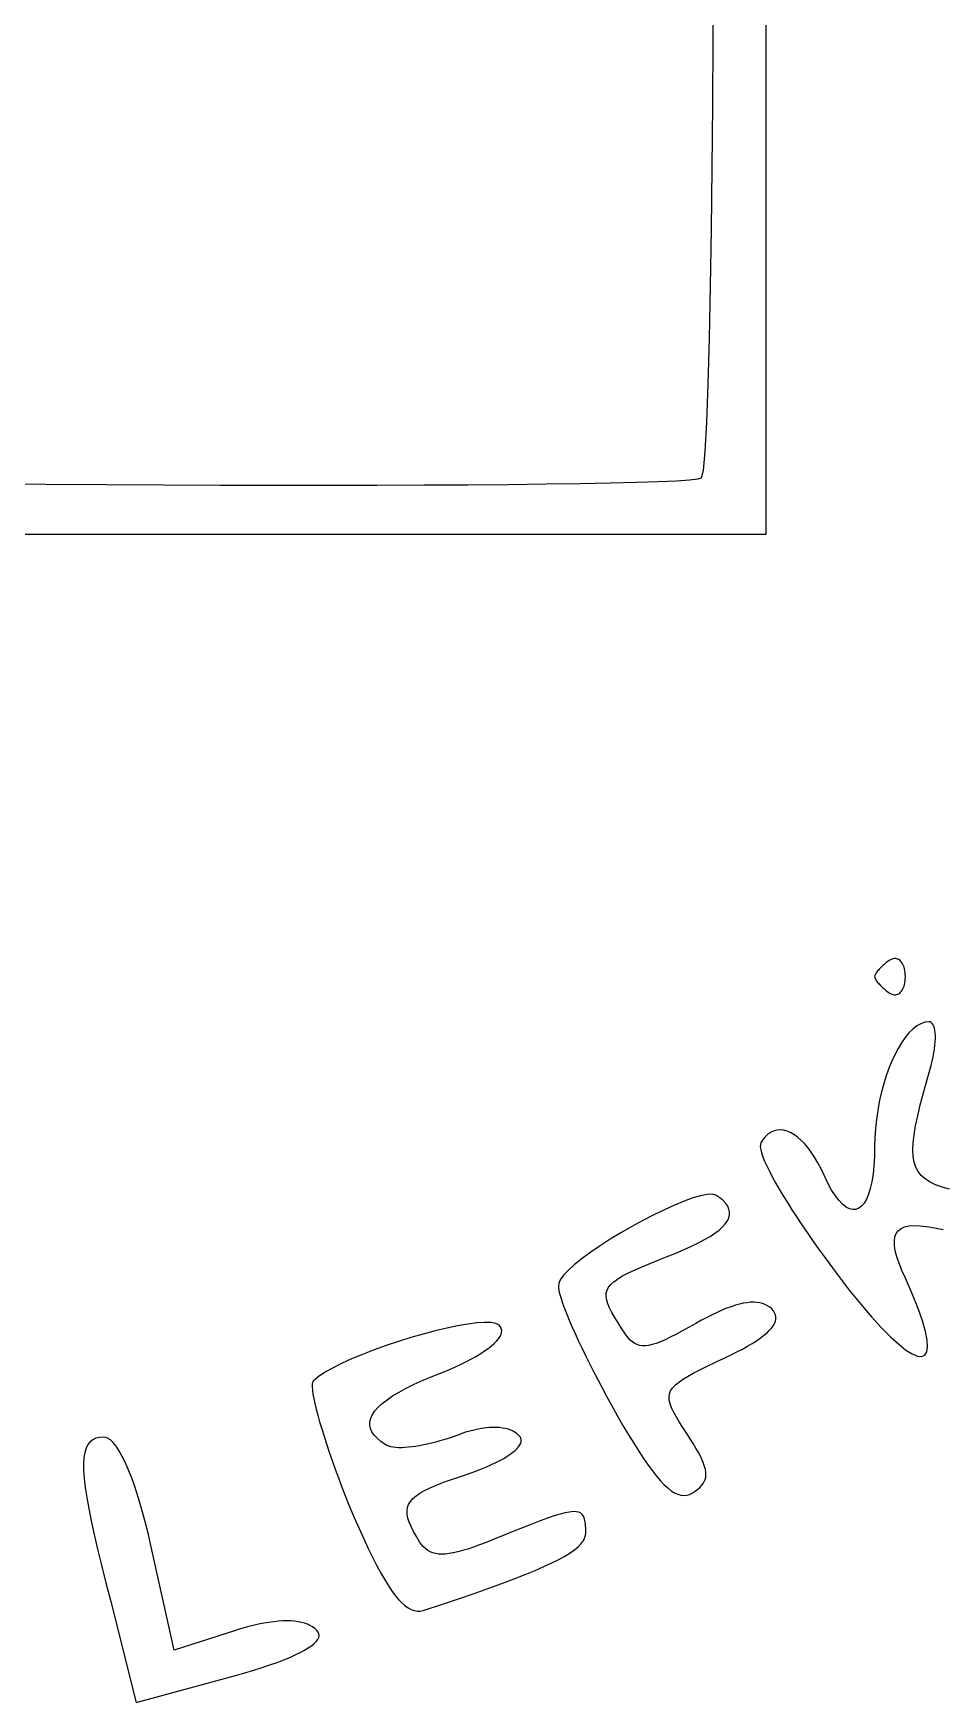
# Model space of a CAD drawing. Header units: metres. Extents: x -108.8 to -17.6, y -35.7 to 35.8.
# Drawn here: x -86.3 to -79.19, y -16.85 to -3.81 of the extents above; entities that cross this region are included whole.
import ezdxf

# ---------------------------------------------------------------- set-up
doc = ezdxf.new("R2010")
doc.units = ezdxf.units.M

msp = doc.modelspace()

# ---------------------------------------------------------------- linework, layer by layer
for p, q in [((-80.5711, -4.01212), (-80.5852, -0.315002)), ((-80.9872, -3.35629), (-80.9891, -3.86218)), ((-80.9891, -3.86218), (-80.9925, -4.36795)), ((-80.5711, -7.72333), (-80.5711, -4.01212)), ((-80.9925, -4.36795), (-80.9971, -4.86374)), ((-80.9971, -4.86374), (-81.0031, -5.33968)), ((-81.0031, -5.33968), (-81.0104, -5.78589)), ((-81.0104, -5.78589), (-81.0189, -6.19249)), ((-81.0189, -6.19249), (-81.0286, -6.54962)), ((-81.0286, -6.54962), (-81.0396, -6.8474)), ((-81.0396, -6.8474), (-81.0516, -7.07596)), ((-81.0516, -7.07596), (-81.0648, -7.2254)), ((-81.1709, -7.30154), (-81.2737, -7.30843)), ((-81.1055, -7.29404), (-81.1709, -7.30154)), ((-81.0791, -7.28589), (-81.1055, -7.29404)), ((-81.0648, -7.2254), (-81.0791, -7.28589)), ((-86.2032, -7.33542), (-86.6842, -7.33214)), ((-85.7336, -7.33806), (-86.2032, -7.33542)), ((-85.2772, -7.34007), (-85.7336, -7.33806)), ((-84.8355, -7.34145), (-85.2772, -7.34007)), ((-84.4102, -7.34219), (-84.8355, -7.34145)), ((-84.0028, -7.3423), (-84.4102, -7.34219)), ((-83.615, -7.34177), (-84.0028, -7.3423)), ((-83.2485, -7.34061), (-83.615, -7.34177)), ((-82.9047, -7.33881), (-83.2485, -7.34061)), ((-82.5854, -7.33636), (-82.9047, -7.33881)), ((-82.2922, -7.3333), (-82.5854, -7.33636)), ((-82.0267, -7.32959), (-82.2922, -7.3333)), ((-81.7904, -7.32526), (-82.0267, -7.32959)), ((-81.5851, -7.32028), (-81.7904, -7.32526)), ((-81.4124, -7.31467), (-81.5851, -7.32028)), ((-81.2737, -7.30843), (-81.4124, -7.31467)), ((-86.9634, -7.72333), (-80.5711, -7.72333)), ((-79.645, -11.0803), (-79.653, -11.0873)), ((-79.6367, -11.0734), (-79.645, -11.0803)), ((-79.6284, -11.0666), (-79.6367, -11.0734)), ((-79.62, -11.06), (-79.6284, -11.0666)), ((-79.6115, -11.0536), (-79.62, -11.06)), ((-79.6011, -11.0479), (-79.6115, -11.0536)), ((-79.5909, -11.0438), (-79.6011, -11.0479)), ((-79.5809, -11.041), (-79.5909, -11.0438)), ((-79.5712, -11.0397), (-79.5809, -11.041)), ((-79.5619, -11.0397), (-79.5712, -11.0397)), ((-79.553, -11.041), (-79.5619, -11.0397)), ((-79.5445, -11.0436), (-79.553, -11.041)), ((-79.5364, -11.0475), (-79.5445, -11.0436)), ((-79.5287, -11.0526), (-79.5364, -11.0475)), ((-79.5216, -11.0588), (-79.5287, -11.0526)), ((-79.515, -11.0663), (-79.5216, -11.0588)), ((-79.5089, -11.0749), (-79.515, -11.0663)), ((-79.5035, -11.0846), (-79.5089, -11.0749)), ((-79.4986, -11.0953), (-79.5035, -11.0846)), ((-79.724, -11.1761), (-79.7244, -11.1806)), ((-79.7244, -11.1806), (-79.724, -11.185)), ((-79.7228, -11.1713), (-79.724, -11.1761)), ((-79.724, -11.185), (-79.7228, -11.1898)), ((-79.7208, -11.1661), (-79.7228, -11.1713)), ((-79.7228, -11.1898), (-79.7208, -11.195)), ((-79.7181, -11.1606), (-79.7208, -11.1661)), ((-79.7208, -11.195), (-79.7181, -11.2005)), ((-79.7147, -11.1548), (-79.7181, -11.1606)), ((-79.7181, -11.2005), (-79.7147, -11.2063)), ((-79.7107, -11.1487), (-79.7147, -11.1548)), ((-79.7147, -11.2063), (-79.7107, -11.2124)), ((-79.7061, -11.1424), (-79.7107, -11.1487)), ((-79.7107, -11.2124), (-79.7061, -11.2188)), ((-79.701, -11.1358), (-79.7061, -11.1424)), ((-79.6953, -11.1292), (-79.701, -11.1358)), ((-79.6892, -11.1223), (-79.6953, -11.1292)), ((-79.6826, -11.1154), (-79.6892, -11.1223)), ((-79.6757, -11.1084), (-79.6826, -11.1154)), ((-79.6684, -11.1014), (-79.6757, -11.1084)), ((-79.6608, -11.0943), (-79.6684, -11.1014)), ((-79.653, -11.0873), (-79.6608, -11.0943)), ((-79.4945, -11.1071), (-79.4986, -11.0953)), ((-79.491, -11.1199), (-79.4945, -11.1071)), ((-79.4882, -11.1337), (-79.491, -11.1199)), ((-79.4862, -11.1484), (-79.4882, -11.1337)), ((-79.4882, -11.2274), (-79.4862, -11.2127)), ((-79.485, -11.164), (-79.4862, -11.1484)), ((-79.4862, -11.2127), (-79.485, -11.1971)), ((-79.4845, -11.1806), (-79.485, -11.164)), ((-79.485, -11.1971), (-79.4845, -11.1806)), ((-79.7061, -11.2188), (-79.701, -11.2253)), ((-79.701, -11.2253), (-79.6953, -11.2319)), ((-79.6953, -11.2319), (-79.6892, -11.2388)), ((-79.6892, -11.2388), (-79.6826, -11.2457)), ((-79.6826, -11.2457), (-79.6757, -11.2527)), ((-79.6757, -11.2527), (-79.6684, -11.2597)), ((-79.6684, -11.2597), (-79.6608, -11.2668)), ((-79.6608, -11.2668), (-79.653, -11.2738)), ((-79.653, -11.2738), (-79.645, -11.2808)), ((-79.645, -11.2808), (-79.6367, -11.2877)), ((-79.6367, -11.2877), (-79.6284, -11.2945)), ((-79.6284, -11.2945), (-79.62, -11.3011)), ((-79.62, -11.3011), (-79.6115, -11.3076)), ((-79.6115, -11.3076), (-79.6011, -11.3132)), ((-79.6011, -11.3132), (-79.5909, -11.3173)), ((-79.5909, -11.3173), (-79.5809, -11.3201)), ((-79.5809, -11.3201), (-79.5712, -11.3214)), ((-79.5712, -11.3214), (-79.5619, -11.3214)), ((-79.5619, -11.3214), (-79.553, -11.3201)), ((-79.553, -11.3201), (-79.5445, -11.3175)), ((-79.5445, -11.3175), (-79.5364, -11.3136)), ((-79.5364, -11.3136), (-79.5287, -11.3085)), ((-79.5287, -11.3085), (-79.5216, -11.3023)), ((-79.5216, -11.3023), (-79.515, -11.2948)), ((-79.515, -11.2948), (-79.5089, -11.2862)), ((-79.5089, -11.2862), (-79.5035, -11.2765)), ((-79.5035, -11.2765), (-79.4986, -11.2658)), ((-79.4986, -11.2658), (-79.4945, -11.254)), ((-79.4945, -11.254), (-79.491, -11.2412)), ((-79.491, -11.2412), (-79.4882, -11.2274)), ((-79.4264, -11.5899), (-79.4565, -11.62)), ((-79.3956, -11.5658), (-79.4264, -11.5899)), ((-79.3644, -11.548), (-79.3956, -11.5658)), ((-79.3328, -11.5371), (-79.3644, -11.548)), ((-79.3011, -11.5333), (-79.3328, -11.5371)), ((-79.291, -11.5348), (-79.3011, -11.5333)), ((-79.2821, -11.5391), (-79.291, -11.5348)), ((-79.2742, -11.5462), (-79.2821, -11.5391)), ((-79.2673, -11.5559), (-79.2742, -11.5462)), ((-79.2616, -11.5682), (-79.2673, -11.5559)), ((-79.257, -11.5829), (-79.2616, -11.5682)), ((-79.2536, -11.5999), (-79.257, -11.5829)), ((-79.2512, -11.6191), (-79.2536, -11.5999)), ((-79.5143, -11.6964), (-79.5415, -11.7419)), ((-79.4859, -11.6556), (-79.5143, -11.6964)), ((-79.4565, -11.62), (-79.4859, -11.6556)), ((-79.2568, -11.745), (-79.2534, -11.7162)), ((-79.2534, -11.7162), (-79.2511, -11.6891)), ((-79.25, -11.6405), (-79.2512, -11.6191)), ((-79.2511, -11.6891), (-79.25, -11.6639)), ((-79.25, -11.6639), (-79.25, -11.6405)), ((-79.5921, -11.8455), (-79.6151, -11.9028)), ((-79.5676, -11.7918), (-79.5921, -11.8455)), ((-79.5415, -11.7419), (-79.5676, -11.7918)), ((-79.2828, -11.8749), (-79.2745, -11.8404)), ((-79.2745, -11.8404), (-79.2674, -11.8072)), ((-79.2674, -11.8072), (-79.2615, -11.7753)), ((-79.2615, -11.7753), (-79.2568, -11.745)), ((-79.6364, -11.9631), (-79.6557, -12.0261)), ((-79.6151, -11.9028), (-79.6364, -11.9631)), ((-79.3431, -12.0882), (-79.3152, -11.9849)), ((-79.3152, -11.9849), (-79.3031, -11.9472)), ((-79.3031, -11.9472), (-79.2923, -11.9105)), ((-79.2923, -11.9105), (-79.2828, -11.8749)), ((-79.673, -12.0913), (-79.688, -12.1584)), ((-79.6557, -12.0261), (-79.673, -12.0913)), ((-79.3674, -12.1824), (-79.3431, -12.0882)), ((-79.7007, -12.2269), (-79.7109, -12.2964)), ((-79.688, -12.1584), (-79.7007, -12.2269)), ((-79.3878, -12.2681), (-79.3674, -12.1824)), ((-80.5105, -12.3855), (-80.5336, -12.3955)), ((-80.4863, -12.3798), (-80.5105, -12.3855)), ((-80.4613, -12.3784), (-80.4863, -12.3798)), ((-80.4355, -12.3812), (-80.4613, -12.3784)), ((-80.4092, -12.3882), (-80.4355, -12.3812)), ((-80.3824, -12.3994), (-80.4092, -12.3882)), ((-79.7183, -12.3666), (-79.7229, -12.4369)), ((-79.7109, -12.2964), (-79.7183, -12.3666)), ((-79.4162, -12.4157), (-79.4042, -12.3457)), ((-79.4042, -12.3457), (-79.3878, -12.2681)), ((-80.6178, -12.4918), (-80.6183, -12.5094)), ((-80.6183, -12.5094), (-80.615, -12.5314)), ((-80.6134, -12.4788), (-80.6178, -12.4918)), ((-80.5957, -12.4514), (-80.6134, -12.4788)), ((-80.5764, -12.4284), (-80.5957, -12.4514)), ((-80.5556, -12.4097), (-80.5764, -12.4284)), ((-80.5336, -12.3955), (-80.5556, -12.4097)), ((-80.3552, -12.4147), (-80.3824, -12.3994)), ((-80.3279, -12.4341), (-80.3552, -12.4147)), ((-80.3006, -12.4575), (-80.3279, -12.4341)), ((-80.2733, -12.485), (-80.3006, -12.4575)), ((-80.2463, -12.5165), (-80.2733, -12.485)), ((-80.2197, -12.5519), (-80.2463, -12.5165)), ((-79.7244, -12.507), (-79.7259, -12.5863)), ((-79.7229, -12.4369), (-79.7244, -12.507)), ((-79.4264, -12.535), (-79.4237, -12.4787)), ((-79.4237, -12.4787), (-79.4162, -12.4157)), ((-80.615, -12.5314), (-80.6081, -12.5577)), ((-80.6081, -12.5577), (-80.5978, -12.5879)), ((-80.5978, -12.5879), (-80.5841, -12.6219)), ((-80.5841, -12.6219), (-80.5672, -12.6594)), ((-80.1935, -12.5913), (-80.2197, -12.5519)), ((-80.168, -12.6346), (-80.1935, -12.5913)), ((-80.1433, -12.6818), (-80.168, -12.6346)), ((-79.7259, -12.5863), (-79.7302, -12.6589)), ((-79.424, -12.5852), (-79.4264, -12.535)), ((-79.4165, -12.6298), (-79.424, -12.5852)), ((-79.4034, -12.6693), (-79.4165, -12.6298)), ((-80.5672, -12.6594), (-80.5473, -12.7003)), ((-80.5473, -12.7003), (-80.5244, -12.7442)), ((-80.5244, -12.7442), (-80.4988, -12.791)), ((-80.1195, -12.7328), (-80.1433, -12.6818)), ((-80.0899, -12.7943), (-80.1195, -12.7328)), ((-79.7371, -12.7247), (-79.7466, -12.7838)), ((-79.7302, -12.6589), (-79.7371, -12.7247)), ((-79.3846, -12.7041), (-79.4034, -12.6693)), ((-79.3599, -12.7347), (-79.3846, -12.7041)), ((-79.329, -12.7616), (-79.3599, -12.7347)), ((-79.2917, -12.7854), (-79.329, -12.7616)), ((-81.1454, -12.9098), (-81.2136, -12.9345)), ((-81.0851, -12.892), (-81.1454, -12.9098)), ((-81.0341, -12.8818), (-81.0851, -12.892)), ((-80.994, -12.8802), (-81.0341, -12.8818)), ((-80.9662, -12.888), (-80.994, -12.8802)), ((-80.935, -12.9093), (-80.9662, -12.888)), ((-80.9091, -12.9308), (-80.935, -12.9093)), ((-80.4988, -12.791), (-80.4705, -12.8404)), ((-80.4705, -12.8404), (-80.4397, -12.8923)), ((-80.4397, -12.8923), (-80.4065, -12.9464)), ((-80.0605, -12.8476), (-80.0899, -12.7943)), ((-80.0313, -12.8929), (-80.0605, -12.8476)), ((-80.0026, -12.9301), (-80.0313, -12.8929)), ((-79.7724, -12.8811), (-79.7886, -12.9193)), ((-79.7584, -12.836), (-79.7724, -12.8811)), ((-79.7466, -12.7838), (-79.7584, -12.836)), ((-79.2477, -12.8064), (-79.2917, -12.7854)), ((-79.1969, -12.8252), (-79.2477, -12.8064)), ((-79.1389, -12.8423), (-79.1969, -12.8252)), ((-81.4512, -13.042), (-81.5365, -13.0862)), ((-81.368, -13.0014), (-81.4512, -13.042)), ((-81.2883, -12.9653), (-81.368, -13.0014)), ((-81.2136, -12.9345), (-81.2883, -12.9653)), ((-80.8884, -12.9525), (-80.9091, -12.9308)), ((-80.8731, -12.9745), (-80.8884, -12.9525)), ((-80.863, -12.9967), (-80.8731, -12.9745)), ((-80.8646, -13.065), (-80.8588, -13.042)), ((-80.8583, -13.0192), (-80.863, -12.9967)), ((-80.8588, -13.042), (-80.8583, -13.0192)), ((-80.4065, -12.9464), (-80.3711, -13.0024)), ((-80.3711, -13.0024), (-80.3336, -13.0602)), ((-79.9745, -12.9594), (-80.0026, -12.9301)), ((-79.9471, -12.9809), (-79.9745, -12.9594)), ((-79.9206, -12.9947), (-79.9471, -12.9809)), ((-79.8951, -13.0008), (-79.9206, -12.9947)), ((-79.8708, -12.9993), (-79.8951, -13.0008)), ((-79.8479, -12.9903), (-79.8708, -12.9993)), ((-79.8264, -12.9739), (-79.8479, -12.9903)), ((-79.8066, -12.9502), (-79.8264, -12.9739)), ((-79.7886, -12.9193), (-79.8066, -12.9502)), ((-81.6224, -13.1332), (-81.7074, -13.1822)), ((-81.5365, -13.0862), (-81.6224, -13.1332)), ((-80.9731, -13.1849), (-80.9408, -13.1603)), ((-80.9408, -13.1603), (-80.9138, -13.136)), ((-80.9138, -13.136), (-80.8921, -13.112)), ((-80.8921, -13.112), (-80.8757, -13.0883)), ((-80.8757, -13.0883), (-80.8646, -13.065)), ((-80.3336, -13.0602), (-80.2942, -13.1195)), ((-80.2942, -13.1195), (-80.2529, -13.1802)), ((-79.5559, -13.188), (-79.5399, -13.1662)), ((-79.5399, -13.1662), (-79.5181, -13.149)), ((-79.5181, -13.149), (-79.4902, -13.1366)), ((-79.4902, -13.1366), (-79.4561, -13.1287)), ((-79.4561, -13.1287), (-79.4158, -13.1254)), ((-79.4158, -13.1254), (-79.3691, -13.1266)), ((-79.3691, -13.1266), (-79.3159, -13.1323)), ((-79.3159, -13.1323), (-79.2561, -13.1425)), ((-79.2561, -13.1425), (-79.1895, -13.157)), ((-81.8692, -13.283), (-81.9429, -13.3332)), ((-81.7902, -13.2324), (-81.8692, -13.283)), ((-81.7074, -13.1822), (-81.7902, -13.2324)), ((-81.2139, -13.3136), (-81.1551, -13.2871)), ((-81.1551, -13.2871), (-81.1017, -13.261)), ((-81.1017, -13.261), (-81.0535, -13.2353)), ((-81.0535, -13.2353), (-81.0107, -13.2099)), ((-81.0107, -13.2099), (-80.9731, -13.1849)), ((-80.2529, -13.1802), (-80.21, -13.2419)), ((-80.21, -13.2419), (-80.1655, -13.3045)), ((-79.5705, -13.246), (-79.5661, -13.2146)), ((-79.5694, -13.2822), (-79.5705, -13.246)), ((-79.5629, -13.3233), (-79.5694, -13.2822)), ((-79.5661, -13.2146), (-79.5559, -13.188)), ((-82.0689, -13.429), (-82.1182, -13.4729)), ((-82.01, -13.3821), (-82.0689, -13.429)), ((-81.9429, -13.3332), (-82.01, -13.3821)), ((-81.5551, -13.4523), (-81.4931, -13.4263)), ((-81.4931, -13.4263), (-81.4239, -13.3982)), ((-81.4239, -13.3982), (-81.3472, -13.3678)), ((-81.3472, -13.3678), (-81.2779, -13.3405)), ((-81.2779, -13.3405), (-81.2139, -13.3136)), ((-80.1655, -13.3045), (-80.1195, -13.3678)), ((-80.1195, -13.3678), (-80.0184, -13.5052)), ((-79.551, -13.3693), (-79.5629, -13.3233)), ((-79.5339, -13.4202), (-79.551, -13.3693)), ((-79.5117, -13.4761), (-79.5339, -13.4202)), ((-82.1822, -13.549), (-82.1939, -13.5794)), ((-82.1565, -13.5132), (-82.1822, -13.549)), ((-82.1182, -13.4729), (-82.1565, -13.5132)), ((-81.7869, -13.5858), (-81.764, -13.5644)), ((-81.764, -13.5644), (-81.735, -13.5432)), ((-81.735, -13.5432), (-81.6999, -13.5217)), ((-81.6999, -13.5217), (-81.6583, -13.4996)), ((-81.6583, -13.4996), (-81.6101, -13.4766)), ((-81.6101, -13.4766), (-81.5551, -13.4523)), ((-80.0184, -13.5052), (-79.9227, -13.6297)), ((-79.4845, -13.5371), (-79.5117, -13.4761)), ((-79.4288, -13.6631), (-79.4845, -13.5371)), ((-82.1939, -13.5794), (-82.1964, -13.5927)), ((-82.1964, -13.5927), (-82.1958, -13.6113)), ((-82.1958, -13.6113), (-82.192, -13.6347)), ((-82.192, -13.6347), (-82.1852, -13.6629)), ((-82.1852, -13.6629), (-82.1756, -13.6954)), ((-82.1756, -13.6954), (-82.1633, -13.7321)), ((-81.8226, -13.6798), (-81.8217, -13.6543)), ((-81.8185, -13.7072), (-81.8226, -13.6798)), ((-81.8217, -13.6543), (-81.8156, -13.6304)), ((-81.8156, -13.6304), (-81.8041, -13.6077)), ((-81.8041, -13.6077), (-81.7869, -13.5858)), ((-79.9227, -13.6297), (-79.8327, -13.741)), ((-79.3842, -13.7743), (-79.4288, -13.6631)), ((-82.1633, -13.7321), (-82.1484, -13.7726)), ((-82.1484, -13.7726), (-82.1311, -13.8167)), ((-82.1311, -13.8167), (-82.1115, -13.8641)), ((-81.8096, -13.7369), (-81.8185, -13.7072)), ((-81.7961, -13.7692), (-81.8096, -13.7369)), ((-81.7781, -13.8046), (-81.7961, -13.7692)), ((-81.756, -13.8433), (-81.7781, -13.8046)), ((-80.9948, -13.8223), (-81.0355, -13.8429)), ((-80.9555, -13.8036), (-80.9948, -13.8223)), ((-80.9177, -13.7869), (-80.9555, -13.8036)), ((-80.8814, -13.7722), (-80.9177, -13.7869)), ((-80.8466, -13.7594), (-80.8814, -13.7722)), ((-80.8132, -13.7486), (-80.8466, -13.7594)), ((-80.7814, -13.7397), (-80.8132, -13.7486)), ((-80.751, -13.7329), (-80.7814, -13.7397)), ((-80.7221, -13.7281), (-80.751, -13.7329)), ((-80.6947, -13.7253), (-80.7221, -13.7281)), ((-80.6688, -13.7245), (-80.6947, -13.7253)), ((-80.6443, -13.7258), (-80.6688, -13.7245)), ((-80.6214, -13.7292), (-80.6443, -13.7258)), ((-80.5999, -13.7346), (-80.6214, -13.7292)), ((-80.5799, -13.742), (-80.5999, -13.7346)), ((-80.5614, -13.7516), (-80.5799, -13.742)), ((-80.5443, -13.7632), (-80.5614, -13.7516)), ((-80.5288, -13.777), (-80.5443, -13.7632)), ((-80.5156, -13.792), (-80.5288, -13.777)), ((-80.5059, -13.8075), (-80.5156, -13.792)), ((-80.4995, -13.8233), (-80.5059, -13.8075)), ((-80.4965, -13.8396), (-80.4995, -13.8233)), ((-79.8327, -13.741), (-79.7487, -13.8392)), ((-79.3504, -13.8709), (-79.3842, -13.7743)), ((-83.159, -13.9482), (-83.253, -13.9732)), ((-83.0686, -13.9266), (-83.159, -13.9482)), ((-82.9833, -13.9087), (-83.0686, -13.9266)), ((-82.9045, -13.895), (-82.9833, -13.9087)), ((-82.8337, -13.8858), (-82.9045, -13.895)), ((-82.7724, -13.8817), (-82.8337, -13.8858)), ((-82.722, -13.8831), (-82.7724, -13.8817)), ((-82.6839, -13.8904), (-82.722, -13.8831)), ((-82.6595, -13.904), (-82.6839, -13.8904)), ((-82.6488, -13.9171), (-82.6595, -13.904)), ((-82.6421, -13.931), (-82.6488, -13.9171)), ((-82.6392, -13.9457), (-82.6421, -13.931)), ((-82.64, -13.9611), (-82.6392, -13.9457)), ((-82.1115, -13.8641), (-82.0898, -13.9146)), ((-82.0898, -13.9146), (-82.0661, -13.9678)), ((-81.7299, -13.8857), (-81.756, -13.8433)), ((-81.7, -13.9322), (-81.7299, -13.8857)), ((-81.6833, -13.9584), (-81.7, -13.9322)), ((-81.2306, -13.9509), (-81.2786, -13.9764)), ((-81.1783, -13.9221), (-81.2306, -13.9509)), ((-81.1214, -13.8899), (-81.1783, -13.9221)), ((-81.0777, -13.8654), (-81.1214, -13.8899)), ((-81.0355, -13.8429), (-81.0777, -13.8654)), ((-80.5683, -13.9656), (-80.5482, -13.9463)), ((-80.5482, -13.9463), (-80.5313, -13.9275)), ((-80.5313, -13.9275), (-80.5177, -13.9091)), ((-80.5177, -13.9091), (-80.5074, -13.8911)), ((-80.5074, -13.8911), (-80.5004, -13.8735)), ((-80.5004, -13.8735), (-80.4968, -13.8564)), ((-80.4968, -13.8564), (-80.4965, -13.8396)), ((-79.7487, -13.8392), (-79.6711, -13.9241)), ((-79.6711, -13.9241), (-79.6001, -13.9955)), ((-79.3271, -13.953), (-79.3504, -13.8709)), ((-79.3139, -14.0206), (-79.3271, -13.953)), ((-83.5424, -14.0635), (-83.6366, -14.0973)), ((-83.4462, -14.0313), (-83.5424, -14.0635)), ((-83.3492, -14.001), (-83.4462, -14.0313)), ((-83.253, -13.9732), (-83.3492, -14.001)), ((-82.7723, -14.1052), (-82.7444, -14.0855)), ((-82.7444, -14.0855), (-82.7195, -14.0663)), ((-82.7195, -14.0663), (-82.6978, -14.0474)), ((-82.6978, -14.0474), (-82.6794, -14.0291)), ((-82.6794, -14.0291), (-82.6643, -14.0112)), ((-82.6643, -14.0112), (-82.6527, -13.9939)), ((-82.6527, -13.9939), (-82.6446, -13.9772)), ((-82.6446, -13.9772), (-82.64, -13.9611)), ((-82.0661, -13.9678), (-82.0405, -14.0234)), ((-82.0405, -14.0234), (-82.0131, -14.0813)), ((-82.0131, -14.0813), (-81.9842, -14.1411)), ((-81.667, -13.9817), (-81.6833, -13.9584)), ((-81.6508, -14.0022), (-81.667, -13.9817)), ((-81.6344, -14.0199), (-81.6508, -14.0022)), ((-81.6175, -14.0347), (-81.6344, -14.0199)), ((-81.5999, -14.0466), (-81.6175, -14.0347)), ((-81.5813, -14.0556), (-81.5999, -14.0466)), ((-81.5614, -14.0616), (-81.5813, -14.0556)), ((-81.5399, -14.0646), (-81.5614, -14.0616)), ((-81.5165, -14.0645), (-81.5399, -14.0646)), ((-81.4911, -14.0614), (-81.5165, -14.0645)), ((-81.4633, -14.0552), (-81.4911, -14.0614)), ((-81.4328, -14.0458), (-81.4633, -14.0552)), ((-81.3993, -14.0333), (-81.4328, -14.0458)), ((-81.3626, -14.0175), (-81.3993, -14.0333)), ((-81.3225, -13.9986), (-81.3626, -14.0175)), ((-81.2786, -13.9764), (-81.3225, -13.9986)), ((-80.7576, -14.0901), (-80.718, -14.0683)), ((-80.718, -14.0683), (-80.6816, -14.0469)), ((-80.6816, -14.0469), (-80.6484, -14.0259)), ((-80.6484, -14.0259), (-80.6185, -14.0054)), ((-80.6185, -14.0054), (-80.5918, -13.9853)), ((-80.5918, -13.9853), (-80.5683, -13.9656)), ((-79.6001, -13.9955), (-79.5361, -14.0535)), ((-79.5361, -14.0535), (-79.4795, -14.0979)), ((-79.3167, -14.113), (-79.3106, -14.0739)), ((-79.3106, -14.0739), (-79.3139, -14.0206)), ((-83.8914, -14.2038), (-83.9624, -14.2396)), ((-83.8125, -14.1679), (-83.8914, -14.2038)), ((-83.727, -14.1323), (-83.8125, -14.1679)), ((-83.6366, -14.0973), (-83.727, -14.1323)), ((-83.0002, -14.2286), (-82.9554, -14.2076)), ((-82.9554, -14.2076), (-82.9133, -14.1867)), ((-82.9133, -14.1867), (-82.8739, -14.1659)), ((-82.8739, -14.1659), (-82.8371, -14.1454)), ((-82.8371, -14.1454), (-82.8033, -14.1251)), ((-82.8033, -14.1251), (-82.7723, -14.1052)), ((-81.9842, -14.1411), (-81.9538, -14.2025)), ((-81.9538, -14.2025), (-81.922, -14.2654)), ((-81.0335, -14.2237), (-80.9682, -14.1924)), ((-80.9682, -14.1924), (-80.8957, -14.158)), ((-80.8957, -14.158), (-80.8465, -14.1349)), ((-80.8465, -14.1349), (-80.8004, -14.1123)), ((-80.8004, -14.1123), (-80.7576, -14.0901)), ((-79.4795, -14.0979), (-79.4304, -14.1287)), ((-79.4304, -14.1287), (-79.3893, -14.1456)), ((-79.3893, -14.1456), (-79.3564, -14.1488)), ((-79.3564, -14.1488), (-79.3322, -14.1379)), ((-79.3322, -14.1379), (-79.3167, -14.113)), ((-84.113, -14.3414), (-84.1181, -14.3507)), ((-84.0746, -14.3088), (-84.113, -14.3414)), ((-84.0239, -14.2747), (-84.0746, -14.3088)), ((-83.9624, -14.2396), (-84.0239, -14.2747)), ((-83.3225, -14.3651), (-83.2536, -14.3339)), ((-83.2536, -14.3339), (-83.1785, -14.3025)), ((-83.1785, -14.3025), (-83.097, -14.2709)), ((-83.097, -14.2709), (-83.0474, -14.2497)), ((-83.0474, -14.2497), (-83.0002, -14.2286)), ((-81.922, -14.2654), (-81.8891, -14.3293)), ((-81.8891, -14.3293), (-81.8552, -14.394)), ((-81.2584, -14.3505), (-81.2264, -14.3278)), ((-81.2264, -14.3278), (-81.188, -14.3042)), ((-81.188, -14.3042), (-81.1432, -14.2792)), ((-81.1432, -14.2792), (-81.0918, -14.2526)), ((-81.0918, -14.2526), (-81.0335, -14.2237)), ((-84.1207, -14.3657), (-84.1209, -14.386)), ((-84.1209, -14.386), (-84.1189, -14.4115)), ((-84.1181, -14.3507), (-84.1207, -14.3657)), ((-84.1189, -14.4115), (-84.1145, -14.442)), ((-84.1145, -14.442), (-84.108, -14.4771)), ((-84.108, -14.4771), (-84.0994, -14.5166)), ((-83.5353, -14.4867), (-83.4915, -14.4568)), ((-83.4915, -14.4568), (-83.4414, -14.4265)), ((-83.4414, -14.4265), (-83.3851, -14.396)), ((-83.3851, -14.396), (-83.3225, -14.3651)), ((-81.8552, -14.394), (-81.8203, -14.4593)), ((-81.8203, -14.4593), (-81.7847, -14.5249)), ((-81.3315, -14.4648), (-81.3279, -14.4405)), ((-81.33, -14.4907), (-81.3315, -14.4648)), ((-81.3279, -14.4405), (-81.319, -14.4173)), ((-81.319, -14.4173), (-81.3046, -14.3948)), ((-81.3046, -14.3948), (-81.2845, -14.3727)), ((-81.2845, -14.3727), (-81.2584, -14.3505)), ((-84.0994, -14.5166), (-84.0888, -14.5602)), ((-84.0888, -14.5602), (-84.0763, -14.6078)), ((-84.0763, -14.6078), (-84.0618, -14.6589)), ((-83.6619, -14.6306), (-83.6488, -14.6026)), ((-83.6488, -14.6026), (-83.6297, -14.5743)), ((-83.6297, -14.5743), (-83.6044, -14.5455)), ((-83.6044, -14.5455), (-83.5729, -14.5163)), ((-83.5729, -14.5163), (-83.5353, -14.4867)), ((-81.7847, -14.5249), (-81.7371, -14.6088)), ((-81.3236, -14.5186), (-81.33, -14.4907)), ((-81.3124, -14.5489), (-81.3236, -14.5186)), ((-81.2966, -14.582), (-81.3124, -14.5489)), ((-81.2765, -14.6183), (-81.2966, -14.582)), ((-84.0618, -14.6589), (-84.0456, -14.7135)), ((-84.0456, -14.7135), (-84.0276, -14.7712)), ((-83.6697, -14.685), (-83.6688, -14.658)), ((-83.6645, -14.7114), (-83.6697, -14.685)), ((-83.6688, -14.658), (-83.6619, -14.6306)), ((-83.6533, -14.7373), (-83.6645, -14.7114)), ((-83.6361, -14.7627), (-83.6533, -14.7373)), ((-82.8882, -14.7314), (-82.9216, -14.7411)), ((-82.8556, -14.7231), (-82.8882, -14.7314)), ((-82.8239, -14.7163), (-82.8556, -14.7231)), ((-82.7931, -14.7109), (-82.8239, -14.7163)), ((-82.7634, -14.7069), (-82.7931, -14.7109)), ((-82.7347, -14.7043), (-82.7634, -14.7069)), ((-82.7072, -14.703), (-82.7347, -14.7043)), ((-82.6808, -14.7032), (-82.7072, -14.703)), ((-82.6556, -14.7047), (-82.6808, -14.7032)), ((-82.6317, -14.7076), (-82.6556, -14.7047)), ((-82.6091, -14.7118), (-82.6317, -14.7076)), ((-82.5879, -14.7174), (-82.6091, -14.7118)), ((-82.5681, -14.7242), (-82.5879, -14.7174)), ((-82.5498, -14.7324), (-82.5681, -14.7242)), ((-82.533, -14.7419), (-82.5498, -14.7324)), ((-81.7371, -14.6088), (-81.6918, -14.6871)), ((-81.6918, -14.6871), (-81.6487, -14.7599)), ((-81.2523, -14.6582), (-81.2765, -14.6183)), ((-81.224, -14.7022), (-81.2523, -14.6582)), ((-81.192, -14.7507), (-81.224, -14.7022)), ((-85.8879, -14.8642), (-85.8982, -14.898)), ((-85.874, -14.8367), (-85.8879, -14.8642)), ((-85.8564, -14.8149), (-85.874, -14.8367)), ((-85.8352, -14.7986), (-85.8564, -14.8149)), ((-85.8104, -14.7874), (-85.8352, -14.7986)), ((-85.782, -14.781), (-85.8104, -14.7874)), ((-85.7499, -14.7789), (-85.782, -14.781)), ((-85.7327, -14.7814), (-85.7499, -14.7789)), ((-85.7152, -14.7889), (-85.7327, -14.7814)), ((-85.6974, -14.8011), (-85.7152, -14.7889)), ((-85.6792, -14.8181), (-85.6974, -14.8011)), ((-85.6608, -14.8395), (-85.6792, -14.8181)), ((-85.6422, -14.8654), (-85.6608, -14.8395)), ((-85.6234, -14.8955), (-85.6422, -14.8654)), ((-84.0276, -14.7712), (-84.008, -14.8318)), ((-84.008, -14.8318), (-83.9868, -14.895)), ((-83.6129, -14.7875), (-83.6361, -14.7627)), ((-83.5837, -14.8117), (-83.6129, -14.7875)), ((-83.5486, -14.8353), (-83.5837, -14.8117)), ((-83.5367, -14.8431), (-83.5486, -14.8353)), ((-83.5225, -14.8494), (-83.5367, -14.8431)), ((-83.506, -14.8543), (-83.5225, -14.8494)), ((-83.4875, -14.8579), (-83.506, -14.8543)), ((-83.467, -14.8602), (-83.4875, -14.8579)), ((-83.4447, -14.8614), (-83.467, -14.8602)), ((-83.4207, -14.8613), (-83.4447, -14.8614)), ((-83.3952, -14.8602), (-83.4207, -14.8613)), ((-83.3684, -14.858), (-83.3952, -14.8602)), ((-83.3404, -14.8547), (-83.3684, -14.858)), ((-83.3113, -14.8506), (-83.3404, -14.8547)), ((-83.2813, -14.8455), (-83.3113, -14.8506)), ((-83.2506, -14.8396), (-83.2813, -14.8455)), ((-83.2192, -14.8329), (-83.2506, -14.8396)), ((-83.1874, -14.8254), (-83.2192, -14.8329)), ((-83.1552, -14.8173), (-83.1874, -14.8254)), ((-83.1229, -14.8085), (-83.1552, -14.8173)), ((-83.0906, -14.7991), (-83.1229, -14.8085)), ((-83.0584, -14.7892), (-83.0906, -14.7991)), ((-83.0264, -14.7789), (-83.0584, -14.7892)), ((-82.9908, -14.7648), (-83.0264, -14.7789)), ((-82.9558, -14.7522), (-82.9908, -14.7648)), ((-82.9216, -14.7411), (-82.9558, -14.7522)), ((-82.5338, -14.8819), (-82.5186, -14.8671)), ((-82.5179, -14.7527), (-82.533, -14.7419)), ((-82.5186, -14.8671), (-82.5062, -14.8526)), ((-82.5043, -14.7648), (-82.5179, -14.7527)), ((-82.5062, -14.8526), (-82.4968, -14.8386)), ((-82.4953, -14.7757), (-82.5043, -14.7648)), ((-82.4968, -14.8386), (-82.4904, -14.825)), ((-82.4895, -14.7872), (-82.4953, -14.7757)), ((-82.4904, -14.825), (-82.4871, -14.8118)), ((-82.4867, -14.7992), (-82.4895, -14.7872)), ((-82.4871, -14.8118), (-82.4867, -14.7992)), ((-81.6487, -14.7599), (-81.6075, -14.8271)), ((-81.6075, -14.8271), (-81.5684, -14.8889)), ((-81.1657, -14.7915), (-81.192, -14.7507)), ((-81.142, -14.8296), (-81.1657, -14.7915)), ((-81.1209, -14.8651), (-81.142, -14.8296)), ((-81.1022, -14.898), (-81.1209, -14.8651)), ((-85.9048, -14.9383), (-85.9077, -14.9855)), ((-85.9077, -14.9855), (-85.9069, -15.0399)), ((-85.8982, -14.898), (-85.9048, -14.9383)), ((-85.6045, -14.9297), (-85.6234, -14.8955)), ((-85.5855, -14.9679), (-85.6045, -14.9297)), ((-85.5664, -15.0099), (-85.5855, -14.9679)), ((-83.9868, -14.895), (-83.9642, -14.9606)), ((-83.9642, -14.9606), (-83.94, -15.0283)), ((-82.7572, -15.0105), (-82.7197, -14.9937)), ((-82.7197, -14.9937), (-82.6849, -14.9771)), ((-82.6849, -14.9771), (-82.6528, -14.9606)), ((-82.6528, -14.9606), (-82.6234, -14.9444)), ((-82.6234, -14.9444), (-82.5968, -14.9283)), ((-82.5968, -14.9283), (-82.573, -14.9126)), ((-82.573, -14.9126), (-82.5519, -14.8971)), ((-82.5519, -14.8971), (-82.5338, -14.8819)), ((-81.5684, -14.8889), (-81.531, -14.9454)), ((-81.531, -14.9454), (-81.4955, -14.9966)), ((-81.4955, -14.9966), (-81.4616, -15.0426)), ((-81.0862, -14.9286), (-81.1022, -14.898)), ((-81.0726, -14.957), (-81.0862, -14.9286)), ((-81.0616, -14.9835), (-81.0726, -14.957)), ((-81.0531, -15.0081), (-81.0616, -14.9835)), ((-85.9069, -15.0399), (-85.9024, -15.102)), ((-85.9024, -15.102), (-85.8941, -15.1721)), ((-85.5474, -15.0557), (-85.5664, -15.0099)), ((-85.5284, -15.105), (-85.5474, -15.0557)), ((-85.5095, -15.1578), (-85.5284, -15.105)), ((-83.94, -15.0283), (-83.9146, -15.0978)), ((-83.9146, -15.0978), (-83.8878, -15.169)), ((-83.0942, -15.1317), (-83.0316, -15.1093)), ((-83.0316, -15.1093), (-82.9621, -15.0858)), ((-82.9621, -15.0858), (-82.8853, -15.0611)), ((-82.8853, -15.0611), (-82.84, -15.0442)), ((-82.84, -15.0442), (-82.7973, -15.0273)), ((-82.7973, -15.0273), (-82.7572, -15.0105)), ((-81.4616, -15.0426), (-81.4292, -15.0835)), ((-81.4292, -15.0835), (-81.3984, -15.1193)), ((-81.3984, -15.1193), (-81.3689, -15.1502)), ((-81.065, -15.1416), (-81.0557, -15.1255)), ((-81.0557, -15.1255), (-81.0489, -15.1087)), ((-81.0472, -15.0309), (-81.0531, -15.0081)), ((-81.0489, -15.1087), (-81.0447, -15.091)), ((-81.0438, -15.0523), (-81.0472, -15.0309)), ((-81.0447, -15.091), (-81.043, -15.0723)), ((-81.043, -15.0723), (-81.0438, -15.0523)), ((-85.8941, -15.1721), (-85.8822, -15.2505)), ((-85.8822, -15.2505), (-85.8665, -15.3376)), ((-85.4907, -15.2138), (-85.5095, -15.1578)), ((-85.4721, -15.273), (-85.4907, -15.2138)), ((-83.8878, -15.169), (-83.8599, -15.2415)), ((-83.8599, -15.2415), (-83.8308, -15.3151)), ((-83.3528, -15.2816), (-83.3336, -15.2593)), ((-83.3336, -15.2593), (-83.3089, -15.2377)), ((-83.3089, -15.2377), (-83.2784, -15.2165)), ((-83.2784, -15.2165), (-83.2418, -15.1956)), ((-83.2418, -15.1956), (-83.1991, -15.1747)), ((-83.1991, -15.1747), (-83.1499, -15.1534)), ((-83.1499, -15.1534), (-83.0942, -15.1317)), ((-81.3689, -15.1502), (-81.3407, -15.1761)), ((-81.3407, -15.1761), (-81.3136, -15.1973)), ((-81.3136, -15.1973), (-81.2877, -15.2137)), ((-81.2877, -15.2137), (-81.2628, -15.2254)), ((-81.2628, -15.2254), (-81.2387, -15.2325)), ((-81.2387, -15.2325), (-81.2155, -15.235)), ((-81.2155, -15.235), (-81.193, -15.2332)), ((-81.193, -15.2332), (-81.1711, -15.2269)), ((-81.1711, -15.2269), (-81.1497, -15.2163)), ((-81.1497, -15.2163), (-81.1276, -15.2016)), ((-81.1276, -15.2016), (-81.1082, -15.1869)), ((-81.1082, -15.1869), (-81.0912, -15.1721)), ((-81.0912, -15.1721), (-81.0768, -15.1571)), ((-81.0768, -15.1571), (-81.065, -15.1416)), ((-85.8665, -15.3376), (-85.8471, -15.4337)), ((-85.4537, -15.3352), (-85.4721, -15.273)), ((-85.4355, -15.4003), (-85.4537, -15.3352)), ((-83.8308, -15.3151), (-83.7914, -15.4073)), ((-83.3786, -15.3552), (-83.375, -15.3293)), ((-83.3773, -15.3828), (-83.3786, -15.3552)), ((-83.3715, -15.4123), (-83.3773, -15.3828)), ((-83.375, -15.3293), (-83.3665, -15.3049)), ((-83.3665, -15.3049), (-83.3528, -15.2816)), ((-82.1831, -15.3804), (-82.2284, -15.3942)), ((-82.1438, -15.3703), (-82.1831, -15.3804)), ((-82.1098, -15.3638), (-82.1438, -15.3703)), ((-82.081, -15.361), (-82.1098, -15.3638)), ((-82.0568, -15.3617), (-82.081, -15.361)), ((-82.0368, -15.366), (-82.0568, -15.3617)), ((-82.0208, -15.3739), (-82.0368, -15.366)), ((-82.0081, -15.3853), (-82.0208, -15.3739)), ((-81.9985, -15.4002), (-82.0081, -15.3853)), ((-85.8471, -15.4337), (-85.8239, -15.5393)), ((-85.4176, -15.4681), (-85.4355, -15.4003)), ((-85.4001, -15.5385), (-85.4176, -15.4681)), ((-83.7914, -15.4073), (-83.7536, -15.4935)), ((-83.7536, -15.4935), (-83.7174, -15.5737)), ((-83.3613, -15.444), (-83.3715, -15.4123)), ((-83.3468, -15.4781), (-83.3613, -15.444)), ((-83.3284, -15.5149), (-83.3468, -15.4781)), ((-83.3062, -15.5545), (-83.3284, -15.5149)), ((-82.5566, -15.5188), (-82.6454, -15.555)), ((-82.476, -15.4864), (-82.5566, -15.5188)), ((-82.4033, -15.4577), (-82.476, -15.4864)), ((-82.338, -15.4328), (-82.4033, -15.4577)), ((-82.2799, -15.4117), (-82.338, -15.4328)), ((-82.2284, -15.3942), (-82.2799, -15.4117)), ((-81.9916, -15.4186), (-81.9985, -15.4002)), ((-81.9869, -15.4405), (-81.9916, -15.4186)), ((-81.984, -15.4659), (-81.9869, -15.4405)), ((-81.9826, -15.4946), (-81.984, -15.4659)), ((-81.9822, -15.5268), (-81.9826, -15.4946)), ((-85.8239, -15.5393), (-85.797, -15.6547)), ((-85.383, -15.6115), (-85.4001, -15.5385)), ((-85.1996, -16.444), (-85.383, -15.6115)), ((-83.7174, -15.5737), (-83.6825, -15.6481)), ((-83.6825, -15.6481), (-83.6491, -15.7168)), ((-83.2804, -15.5973), (-83.3062, -15.5545)), ((-83.2654, -15.6173), (-83.2804, -15.5973)), ((-83.2497, -15.635), (-83.2654, -15.6173)), ((-83.2332, -15.6504), (-83.2497, -15.635)), ((-83.2157, -15.6634), (-83.2332, -15.6504)), ((-82.8591, -15.638), (-82.9034, -15.6529)), ((-82.8114, -15.6207), (-82.8591, -15.638)), ((-82.76, -15.6011), (-82.8114, -15.6207)), ((-82.7047, -15.5792), (-82.76, -15.6011)), ((-82.6454, -15.555), (-82.7047, -15.5792)), ((-82.0698, -15.6587), (-82.0417, -15.6355)), ((-82.0417, -15.6355), (-82.0195, -15.6129)), ((-82.0195, -15.6129), (-82.0027, -15.5909)), ((-82.0027, -15.5909), (-81.9911, -15.5693)), ((-81.9911, -15.5693), (-81.9844, -15.548)), ((-81.9844, -15.548), (-81.9822, -15.5268)), ((-85.797, -15.6547), (-85.7663, -15.7802)), ((-85.7663, -15.7802), (-85.7318, -15.9161)), ((-83.6491, -15.7168), (-83.6169, -15.7799)), ((-83.6169, -15.7799), (-83.5859, -15.8375)), ((-83.1971, -15.6741), (-83.2157, -15.6634)), ((-83.1771, -15.6824), (-83.1971, -15.6741)), ((-83.1555, -15.6884), (-83.1771, -15.6824)), ((-83.1321, -15.6922), (-83.1555, -15.6884)), ((-83.1068, -15.6935), (-83.1321, -15.6922)), ((-83.0793, -15.6926), (-83.1068, -15.6935)), ((-83.0496, -15.6893), (-83.0793, -15.6926)), ((-83.0173, -15.6837), (-83.0496, -15.6893)), ((-82.9823, -15.6758), (-83.0173, -15.6837)), ((-82.9444, -15.6655), (-82.9823, -15.6758)), ((-82.9034, -15.6529), (-82.9444, -15.6655)), ((-82.3088, -15.7901), (-82.2468, -15.7614)), ((-82.2468, -15.7614), (-82.1922, -15.734)), ((-82.1922, -15.734), (-82.1448, -15.7079)), ((-82.1448, -15.7079), (-82.1041, -15.6828)), ((-82.1041, -15.6828), (-82.0698, -15.6587)), ((-83.5859, -15.8375), (-83.556, -15.8897)), ((-83.556, -15.8897), (-83.5271, -15.9366)), ((-82.6371, -15.9217), (-82.5423, -15.886)), ((-82.5423, -15.886), (-82.4562, -15.8523)), ((-82.4562, -15.8523), (-82.3784, -15.8204)), ((-82.3784, -15.8204), (-82.3088, -15.7901)), ((-85.7318, -15.9161), (-85.6934, -16.063)), ((-83.5271, -15.9366), (-83.4992, -15.9783)), ((-83.4992, -15.9783), (-83.472, -16.015)), ((-83.472, -16.015), (-83.4457, -16.0466)), ((-83.1093, -16.0862), (-82.9766, -16.0415)), ((-82.9766, -16.0415), (-82.8539, -15.9993)), ((-82.8539, -15.9993), (-82.7408, -15.9594)), ((-82.7408, -15.9594), (-82.6371, -15.9217)), ((-85.6934, -16.063), (-85.4959, -16.8532)), ((-83.4457, -16.0466), (-83.42, -16.0734)), ((-83.42, -16.0734), (-83.395, -16.0955)), ((-83.395, -16.0955), (-83.3704, -16.1128)), ((-83.3704, -16.1128), (-83.3463, -16.1257)), ((-83.3463, -16.1257), (-83.3224, -16.134)), ((-83.3224, -16.134), (-83.2989, -16.1381)), ((-83.2989, -16.1381), (-83.2755, -16.1379)), ((-83.2755, -16.1379), (-83.2522, -16.1335)), ((-83.2522, -16.1335), (-83.1093, -16.0862)), ((-84.7198, -16.2888), (-85.1996, -16.444)), ((-84.6719, -16.2747), (-84.7198, -16.2888)), ((-84.6258, -16.2621), (-84.6719, -16.2747)), ((-84.5813, -16.251), (-84.6258, -16.2621)), ((-84.5386, -16.2414), (-84.5813, -16.251)), ((-84.4975, -16.2332), (-84.5386, -16.2414)), ((-84.4581, -16.2265), (-84.4975, -16.2332)), ((-84.4205, -16.2214), (-84.4581, -16.2265)), ((-84.3845, -16.2177), (-84.4205, -16.2214)), ((-84.3502, -16.2154), (-84.3845, -16.2177)), ((-84.3176, -16.2147), (-84.3502, -16.2154)), ((-84.2867, -16.2154), (-84.3176, -16.2147)), ((-84.2575, -16.2177), (-84.2867, -16.2154)), ((-84.23, -16.2214), (-84.2575, -16.2177)), ((-84.2041, -16.2265), (-84.23, -16.2214)), ((-84.18, -16.2332), (-84.2041, -16.2265)), ((-84.1576, -16.2414), (-84.18, -16.2332)), ((-84.1368, -16.251), (-84.1576, -16.2414)), ((-84.1178, -16.2621), (-84.1368, -16.251)), ((-84.1004, -16.2747), (-84.1178, -16.2621)), ((-84.0848, -16.2888), (-84.1004, -16.2747)), ((-84.0743, -16.3018), (-84.0848, -16.2888)), ((-84.0683, -16.3154), (-84.0743, -16.3018)), ((-84.18, -16.444), (-84.1505, -16.4262)), ((-84.1505, -16.4262), (-84.1254, -16.4089)), ((-84.1254, -16.4089), (-84.1048, -16.392)), ((-84.1048, -16.392), (-84.0886, -16.3756)), ((-84.0886, -16.3756), (-84.0768, -16.3598)), ((-84.0768, -16.3598), (-84.0695, -16.3444)), ((-84.0695, -16.3444), (-84.0667, -16.3296)), ((-84.0667, -16.3296), (-84.0683, -16.3154)), ((-84.5112, -16.5791), (-84.4505, -16.5588)), ((-84.4505, -16.5588), (-84.3943, -16.5388)), ((-84.3943, -16.5388), (-84.3426, -16.5191)), ((-84.3426, -16.5191), (-84.2953, -16.4998)), ((-84.2953, -16.4998), (-84.2524, -16.4808)), ((-84.2524, -16.4808), (-84.214, -16.4622)), ((-84.214, -16.4622), (-84.18, -16.444)), ((-85.4959, -16.8532), (-84.7198, -16.6416)), ((-84.7198, -16.6416), (-84.6458, -16.6205)), ((-84.6458, -16.6205), (-84.5763, -16.5997)), ((-84.5763, -16.5997), (-84.5112, -16.5791))]:
    msp.add_line(p, q)

doc.saveas('drawing.dxf')
